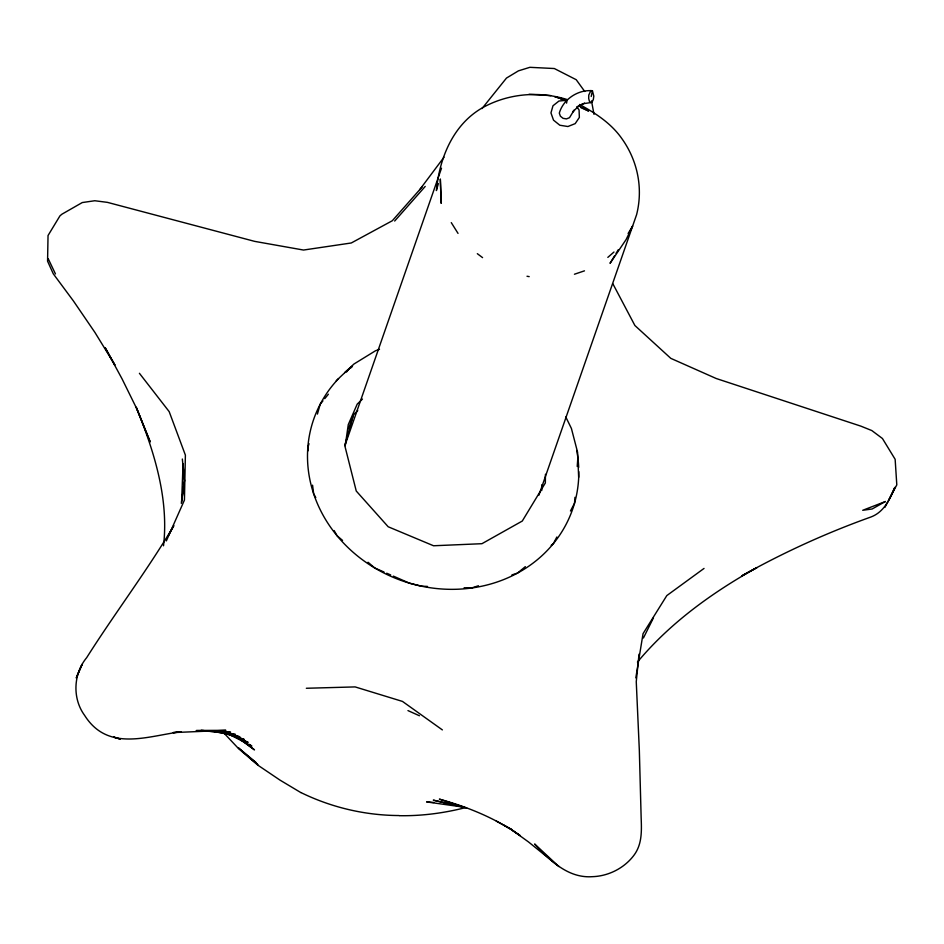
<?xml version="1.0" encoding="UTF-8"?>
<svg xmlns="http://www.w3.org/2000/svg" width="944" height="944" viewBox="0 0 944 944"><rect width="100%" height="100%" fill="white"/><g stroke="black" fill="none" stroke-linecap="round" stroke-linejoin="round"><path stroke-width="1.42" d="M541.714 490.597L541.785 484.815M545.443 474.289L545.349 482.962L522.292 521.029L481.936 543.697L433.544 545.762L388.185 526.764L356.254 491.033L345.079 446.772L348.277 424.599L357.21 404.115L362.472 399.064M574.967 497.335L574.53 503.211L570.459 511.011M577.221 466.466L577.87 457.651M163.513 545.797C169.023 498.054 153.931 450.89 136.207 407.183L150.226 441.934L136.432 408.044L122.059 378.874L105.173 347.722L114.92 364.998L94.919 332.43L73.431 300.971L53.277 273.795L47.566 261.181L48.038 235.528L59.956 215.857L61.926 214.194L82.258 202.559L94.778 200.742L107.451 202.37L254.656 241.369L303.52 250.042L351.298 242.974L392.303 220.743L422.452 186.582M639.017 654.192L636.256 681.686L639.336 750.338L641.153 817.681C641.625 830.413 642.227 843.665 634.439 854.603C624.845 867.902 608.679 876.185 592.325 876.681C568.005 878.416 549.727 860.314 534.611 844.007L558.954 866.592L528.51 841.954L511.542 829.682L520.156 835.605C495.801 818.365 468.012 807.026 439.373 799.143L466.725 808.029L433.284 800.158L463.575 807.132L426.605 801.916L433.709 802.471M566.601 103.12L566.943 100.206L554.883 96.76L567.037 100.359M181.331 503.412L184.458 480.744L183.065 463.858L181.59 502.208L184.458 480.744L182.345 459.032M635.819 677.851L643.053 633.66L666.806 595.593L704.035 568.43M591.215 96.477L592.419 90.766C578.165 89.35 563.249 99.203 559.308 113.103L560.382 116.171L563.037 118.33L566.447 118.897L569.503 117.693L573.881 110.519M308.995 443.668L307.791 447.893L308.157 450.76M317.408 414.086L320.217 404.221L322.931 400.881M344.938 444.907L353.54 414.64L357.752 410.605M438.37 183.608L436.388 190.57C439.503 157.518 453.568 123.275 484.213 106.802C509.595 93.267 540.074 90.943 567.391 99.627M348.69 428.564L353.54 414.64M344.867 445.721L441.509 168.197M538.894 495.222L636.586 214.713C643.265 188.399 637.707 160.917 622.025 138.839C611.393 123.511 595.688 113.268 579.557 104.477M166.345 540.912L184.434 500.108L185.39 455.126L169.177 411.631L139.417 373.293M888.988 499.6L894.853 487.34C889.826 499.494 883.867 512.226 870.781 517.052C826.177 533.006 782.977 552.712 741.677 575.923L756.923 567.592C712.437 592.431 670.228 622.757 637.424 662.098M643.407 638.026L653.449 617.848M556.854 537.006L553.455 543.508L551.213 545.361M884.835 507.447L896.8 484.874L895.148 459.315L882.439 438.5L871.819 430.558L860.81 426.122L716.201 378.509L670.806 358.354L634.899 325.515L612.916 283.873M168.103 536.239L173.838 525.584C146.981 570.978 114.897 613.081 86.683 657.649C73.325 673.697 72.192 698.454 84.594 715.351C107.887 752.25 147.264 736.072 181.272 731.718L173.236 732.591L225.923 730.349L196.458 730.444M614.556 255.883L610.036 263.341L626.155 239.481L632.633 226.029L628.114 233.498M616.066 253.393L618.32 249.664M573.952 110.224L572.807 111.935L577.834 106.849L584.584 103.097M419.82 189.52L443.999 157.223M481.983 108.595L506.48 78.069L518.445 70.847L529.879 67.319L554.329 68.534L576.218 79.709L584.714 91.462M324.748 398.663L328.37 394.214M346.507 371.995L349.233 368.667L351.758 367.287M590.991 90.447L588.773 95.049L588.69 98.506L589.422 101.315L590.708 102.589L592.171 101.928L593.316 99.521L593.811 96.158L592.419 90.766M394.675 221.038L425.213 186.428M336.253 380.739L353.941 364.03L375.464 350.79L379.5 349.315M607.83 257.382L613.978 252.024M525.348 566.636L517.477 573.114L511.908 574.92M574.436 274.232L584.489 270.845M478.443 585.752L471.469 588.018L464.141 587.746M465.156 807.71C443.715 813.15 421.602 816.064 399.465 815.687M582.035 103.887L590.708 102.589M566.943 100.206L558.942 101.043L552.983 105.775L550.954 112.902L553.514 120.148L559.827 125.233L567.91 126.52L575.191 123.629L579.356 117.445L579.073 109.952L576.76 106.743M306.34 688.27L355.133 686.913L402.474 701.416L442.37 729.901M427.49 586.425L421.626 586.212L409.366 583.132L393.365 576.123M196.258 730.774L230.678 732.273L216.011 731.163M399.123 815.545C365.186 815.404 331.474 807.498 300.994 792.594M529.006 94.317L550.859 95.604M201.237 730.243L204.093 730.597M208.376 731.128L235.54 734.503L226.949 733.075M221.226 732.131L224.082 732.603M527.012 276.262L529.183 276.627M212.648 731.081L239.894 736.792L226.312 733.158M567.32 100.418L558.907 97.905L565.362 100.76M220.979 732.202L244.354 739.541L234.997 736.025M225.592 732.863L248.107 742.373L230.95 734.621M384.031 572.04L374.697 567.946L368.054 562.258M386.698 573.209L390.698 574.955M580.843 107.616L588.584 111.038L578.306 105.575M407.961 710.596L419.419 715.753M228.259 733.901L251.847 746.067L249.417 744.415M503.683 825.15L512.285 829.847L496.273 821.079M300.841 792.582L279.955 780.086L257.842 765.159L238.62 748.675L223.527 732.615M239.115 738.597L254.491 749.878L239.339 738.55M249.275 757.395L257.842 764.652L238.36 747.825L255.824 762.315M477.322 253.676L482.573 257.629M342.554 540.428L337.008 535.685L334.176 530.599M451.279 222.619L458.029 233.392M315.78 497.582L313.656 493.771L312.558 485.169M565.786 416.965L571.403 428.434L577.575 452.2L578.66 477.286M48.191 258.691L55.46 273.937M591.51 100.866L593.988 114.318M578.802 471.634A137.057 123.499 19.2 0 1 397.66 579.144A137.057 123.499 19.2 0 1 338.53 378.638M344.713 372.573A137.057 123.499 19.2 0 1 352.49 366.083M576.737 450.512A137.057 123.499 19.2 0 1 578.696 467.41M77.172 675.55L76.275 677.993L82.163 664.257L77.172 675.55M885.366 501.535L872.162 508.981L862.722 510.291L885.366 501.535M120.053 739.058L113.894 737.122L120.053 739.058M441.19 203.161L440.329 179.254L441.19 203.161"/></g></svg>
